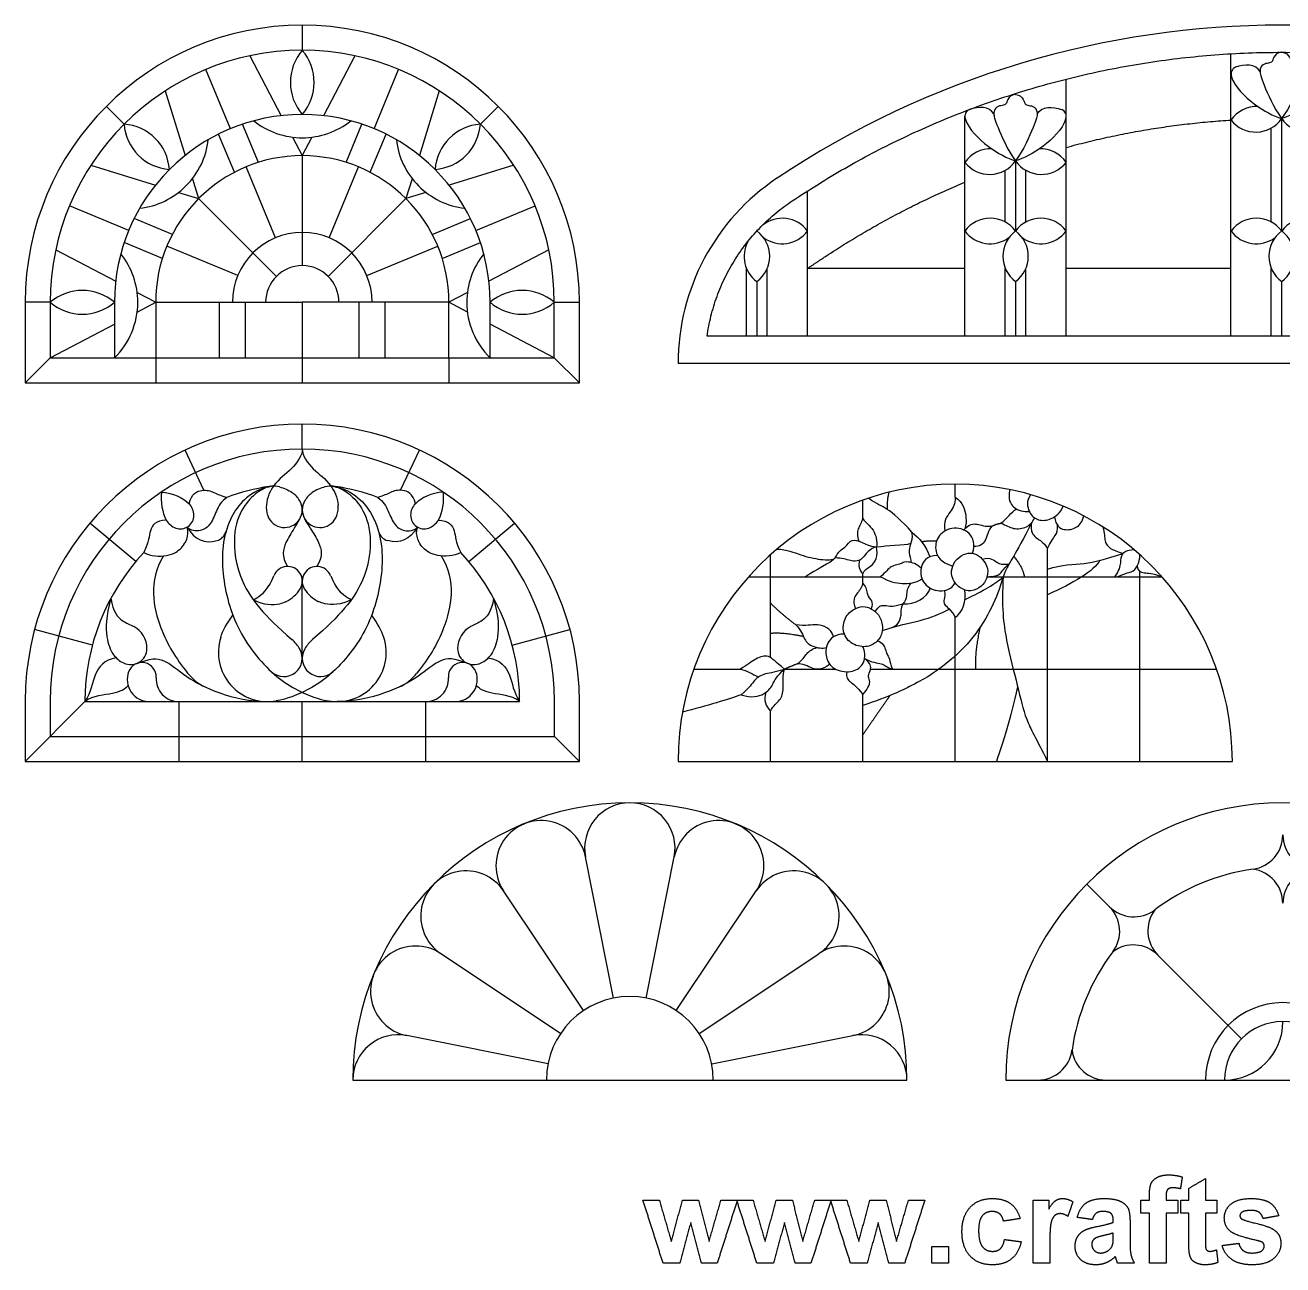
# Model space of a CAD drawing. Header units: millimetres. Extents: x -147 to 141, y -138 to 147.
# Drawn here: x -147.2 to -3.1, y -135.5 to 6.5 of the extents above; entities that cross this region are included whole.
import ezdxf

# ---------------------------------------------------------------- set-up
doc = ezdxf.new("R2010")
doc.units = ezdxf.units.MM
doc.header["$MEASUREMENT"] = 0
doc.layers.add('Layer 03', color=5, linetype='Continuous')

msp = doc.modelspace()

# ---------------------------------------------------------------- linework, layer by layer
at = {"layer": 'Layer 03'}
for p, q in [((-123.66, -5.33), (-126.47, 1.46)), ((-107.19, -5.33), (-104.38, 1.46)), ((-120.45, -9.18), (-122.26, -4.81)), ((-110.4, -9.18), (-108.58, -4.81)), ((-123.2, -10.32), (-125.01, -5.95)), ((-107.65, -10.32), (-105.83, -5.95)), ((-118.49, -17.82), (-121.85, -9.69)), ((-112.36, -17.82), (-109, -9.69)), ((-33.7, -9), (-33.7, -17.04)), ((-135.3, -16.98), (-142.1, -14.16)), ((-95.55, -16.98), (-88.75, -14.16)), ((-130.31, -17.43), (-134.69, -15.62)), ((-100.54, -17.43), (-96.16, -15.62)), ((-131.45, -20.18), (-135.82, -18.37)), ((-99.4, -20.18), (-95.02, -18.37)), ((-122.82, -22.15), (-130.94, -18.78)), ((-108.03, -22.15), (-99.91, -18.78)), ((-39.51, -21.33), (-57.53, -21.33)), ((-9.02, -21.33), (-27.89, -21.33)), ((-144.29, -25.21), (-144.29, -31.57)), ((-136.94, -25.21), (-136.94, -31.57)), ((-132.22, -25.21), (-132.22, -31.57)), ((-124.91, -31.57), (-124.91, -25.21)), ((-121.94, -31.57), (-121.94, -25.21)), ((-108.91, -31.57), (-108.91, -25.21)), ((-105.93, -31.57), (-105.93, -25.21)), ((-98.63, -31.57), (-98.63, -25.21)), ((-93.91, -31.57), (-93.91, -25.21)), ((-86.55, -31.57), (-86.55, -25.21)), ((62.62, -29.1), (-69.04, -29.1)), ((-144.29, -31.57), (-86.55, -31.57)), ((-86.54, -74.94), (-86.54, -70.91))]:
    msp.add_line(p, q, dxfattribs=at)
for points in [[(-115.42, 6.54), (-115.42, 3.66)], [(-121.45, 3.02), (-117.84, -3.83)], [(-109.4, 3.02), (-113.01, -3.83)], [(-9.02, -29.1), (-9.02, 3.26)], [(-27.89, -29.1), (-27.89, 0.37)], [(-131.13, -0.98), (-128.83, -8.38)], [(-99.72, -0.98), (-102.01, -8.38)], [(-135.84, -4.8), (-137.87, -2.76)], [(-95.01, -4.8), (-92.97, -2.76)], [(-39.51, -29.1), (-39.51, -3.9)], [(-4.4, -16.01), (-4.4, -5.24)], [(-116.54, -6.3), (-115.42, -8.41)], [(-114.31, -6.3), (-115.42, -8.41)], [(-115.42, -8.41), (-115.42, -21.01)], [(-139.65, -9.51), (-132.25, -11.8)], [(-91.2, -9.51), (-98.6, -11.8)], [(-128.01, -11.05), (-127.3, -13.33)], [(-102.84, -11.05), (-103.55, -13.33)], [(-34.89, -16.01), (-34.89, -10.09)], [(-32.51, -16.01), (-32.51, -10.09)], [(-129.59, -12.62), (-127.3, -13.33)], [(-101.26, -12.62), (-103.55, -13.33)], [(-57.53, -29.1), (-57.53, -12.43)], [(-127.3, -13.33), (-118.39, -22.24)], [(-103.55, -13.33), (-112.46, -22.24)], [(-143.66, -19.18), (-136.8, -22.79)], [(-87.19, -19.18), (-94.04, -22.79)], [(-64.53, -29.1), (-64.53, -21.33)], [(-62.15, -29.1), (-62.15, -21.33)], [(-34.89, -29.1), (-34.89, -21.33)], [(-32.51, -29.1), (-32.51, -21.33)], [(-4.4, -29.1), (-4.4, -21.33)], [(-134.34, -24.09), (-132.22, -25.21)], [(-96.51, -24.09), (-98.63, -25.21)], [(-147.17, -25.21), (-147.17, -34.45)], [(-144.29, -25.21), (-147.17, -25.21)], [(-134.34, -26.33), (-132.22, -25.21)], [(-132.22, -25.21), (-115.42, -25.21)], [(-98.63, -25.21), (-115.42, -25.21)], [(-115.42, -25.21), (-115.42, -34.45)], [(-96.51, -26.33), (-98.63, -25.21)], [(-86.55, -25.21), (-83.67, -25.21)], [(-83.67, -34.45), (-83.67, -25.21)], [(-144.29, -31.57), (-136.94, -27.7)], [(-86.55, -31.57), (-93.91, -27.7)], [(-144.29, -31.57), (-147.17, -34.45)], [(-132.22, -31.57), (-132.22, -34.45)], [(-98.63, -31.57), (-98.63, -34.45)], [(-86.55, -31.57), (-83.67, -34.45)], [(65.95, -32.21), (-72.36, -32.21)], [(-147.17, -34.45), (-83.67, -34.45)], [(-115.42, -42.03), (-115.42, -39.16)], [(-126.7, -46.73), (-128.84, -42.14)], [(-104.15, -46.73), (-102.01, -42.14)], [(-40.61, -47.54), (-40.61, -46.05)], [(-51.2, -49.99), (-51.2, -47.87)], [(-134.5, -54.91), (-139.75, -50.51)], [(-96.35, -54.91), (-91.1, -50.51)], [(-61.78, -65.91), (-61.78, -54.14)], [(-30.03, -77.8), (-30.03, -53.41)], [(-19.45, -77.8), (-19.45, -56.05)], [(-115.42, -65.98), (-115.42, -57.16)], [(-64.28, -56.64), (-49.16, -56.64)], [(-51.2, -57.44), (-51.2, -56.32)], [(-36.96, -56.64), (-16.95, -56.64)], [(-40.61, -77.8), (-40.61, -61.3)], [(-139.47, -64.47), (-146.09, -62.7)], [(-91.37, -64.47), (-84.76, -62.7)], [(-70.55, -67.22), (-65.22, -67.22)], [(-60.16, -67.22), (-54.35, -67.22)], [(-50.3, -67.22), (-10.68, -67.22)], [(-51.2, -77.8), (-51.2, -70.12)], [(-147.17, -70.91), (-147.17, -77.8)], [(-140.32, -70.95), (-147.17, -77.8)], [(-144.31, -70.91), (-144.31, -74.94), (-86.54, -74.94)], [(-140.32, -70.91), (-140.32, -70.95), (-90.53, -70.95), (-90.53, -70.91)], [(-129.56, -70.95), (-129.56, -77.8)], [(-115.42, -77.8), (-115.42, -70.95)], [(-101.29, -70.95), (-101.29, -77.8)], [(-83.67, -77.8), (-83.67, -70.91)], [(-61.78, -77.8), (-61.78, -72.03)], [(-86.54, -74.94), (-83.67, -77.8)], [(-147.17, -77.8), (-83.67, -77.8)], [(-72.36, -77.8), (-8.86, -77.8)], [(-79.75, -104.93), (-82.97, -88.75)], [(-76.02, -104.93), (-72.8, -88.75)], [(-22.93, -94.45), (-25.53, -91.85)], [(-83.2, -106.35), (-92.36, -92.64)], [(-72.57, -106.35), (-63.41, -92.64)], [(-85.83, -108.99), (-99.55, -99.83)], [(-69.94, -108.99), (-56.22, -99.83)], [(-7.8, -109.57), (-17.39, -99.99)], [(-87.26, -112.44), (-103.44, -109.22)], [(-68.51, -112.44), (-52.33, -109.22)], [(-109.64, -114.3), (-46.14, -114.3)], [(-34.82, -114.3), (28.68, -114.3)], [(-34.82, -114.3), (-27.47, -114.3)]]:
    msp.add_lwpolyline(points, dxfattribs=at)
for centre, radius, start, end in [((-115.42, -25.21), 31.75, 0, 180), ((-3.21, -97.52), 104.06, 56.2451, 123.7549), ((-115.42, -25.21), 28.87, 360, 180), ((-111.18, -0.02), 5.61, 139.0969, 220.9031), ((-119.67, -0.02), 5.61, 319.0969, 40.9031), ((-8.18, 0.95), 0.834, 111.441, 197.8832), ((-6.05, -6.39), 3.61, 87.9284, 145.3068), ((-115.42, -25.21), 21.52, 360, 180), ((-38.67, -3.9), 0.834, 111.441, 197.8832), ((-28.72, -3.9), 0.834, 342.1169, 68.5591), ((-6.18, -2.1), 3.61, 218.2598, 325.3068), ((-0.24, -2.1), 3.61, 214.6933, 321.7403), ((-136.24, -10.4), 5.61, 4.0969, 85.9031), ((-130.24, -4.39), 5.61, 184.0969, 265.9031), ((-115.42, 2.54), 8.9, 231.4134, 270), ((-115.42, 2.54), 8.9, 270, 308.5866), ((-100.61, -4.39), 5.61, 274.0969, 355.9031), ((-94.61, -10.4), 5.61, 94.0969, 175.9031), ((-135.04, -5.59), 8.9, 315, 353.5866), ((-95.8, -5.59), 8.9, 186.4134, 225), ((-115.42, -25.21), 16.8, 360, 180), ((-36.54, -11.24), 3.61, 87.9284, 145.3068), ((-30.86, -11.24), 3.61, 34.6933, 92.0717), ((-36.67, -6.95), 3.61, 218.2598, 325.3068), ((-30.73, -6.95), 3.61, 214.6933, 321.7403), ((-46.86, -32.21), 25.51, 123.755, 180), ((-135.04, -5.59), 8.9, 276.4134, 315), ((-95.8, -5.59), 8.9, 225, 263.5866), ((-60.43, -19.19), 3.61, 36.4765, 128.8554), ((-36.6, -19.19), 3.61, 36.4765, 143.5235), ((-30.8, -19.19), 3.61, 36.4765, 143.5235), ((-6.11, -19.19), 3.61, 36.4765, 143.5235), ((-0.3, -19.19), 3.61, 36.4765, 143.5235), ((-115.42, -25.21), 8, 90, 180), ((-115.42, -25.21), 8, 360, 90), ((-65.48, -19.94), 3.61, 306.4765, 53.5236), ((-60.43, -14.89), 3.61, 233.5235, 323.5235), ((-36.6, -14.89), 3.61, 216.4766, 306.4765), ((-31.55, -19.94), 3.61, 126.4765, 233.5236), ((-35.85, -19.94), 3.61, 306.4765, 53.5236), ((-30.8, -14.89), 3.61, 233.5235, 323.5235), ((-6.11, -14.89), 3.61, 216.4766, 306.4765), ((-1.06, -19.94), 3.61, 126.4765, 233.5236), ((-5.35, -19.94), 3.61, 306.4765, 53.5236), ((-61.19, -19.94), 3.61, 152.4075, 233.5236), ((-143.17, -25.21), 8.9, 0, 38.5866), ((-87.68, -25.21), 8.9, 141.4134, 180), ((-115.42, -25.21), 4.2, 90, 180), ((-115.42, -25.21), 4.2, 360, 90), ((-140.62, -29.45), 5.61, 49.0969, 130.9031), ((-90.23, -29.45), 5.61, 49.0969, 130.9031), ((-140.62, -20.97), 5.61, 229.0969, 310.9031), ((-143.17, -25.21), 8.9, 314.41, 0), ((-87.68, -25.21), 8.9, 180, 225.59), ((-90.23, -20.97), 5.61, 229.0969, 310.9031), ((-115.42, -70.91), 31.75, 0, 180), ((-115.42, -70.91), 28.89, 0, 180), ((-40.61, -77.8), 31.75, 0, 180), ((-115.42, -70.91), 24.9, 98.7185, 110.3538), ((-118.75, -49.36), 3.08, 76.4975, 111.51), ((-118.37, -49.55), 3.11, 31.6204, 54.5275), ((-112.47, -49.55), 3.11, 125.4725, 148.3796), ((-112.09, -49.36), 3.08, 68.49, 103.5025), ((-115.42, -70.91), 24.9, 69.6462, 81.2815), ((-129.71, -49.61), 1.87, 0, 44.8906), ((-116.44, -48.64), 3.11, 175.4726, 198.3796), ((-117.46, -48.98), 2.03, 198.3796, 31.6203), ((-113.39, -48.98), 2.03, 148.3797, 341.6204), ((-114.41, -48.64), 3.11, 341.6204, 4.5274), ((-101.14, -49.61), 1.87, 135.1094, 180), ((-129.22, -49.14), 2.05, 209.7342, 250.3303), ((-129.39, -49.61), 1.55, 250.3294, 0), ((-91.47, -65.36), 28.68, 147.7828, 150.1601), ((-139.38, -65.36), 28.68, 29.8399, 32.2172), ((-101.46, -49.61), 1.55, 179.9999, 289.6706), ((-101.63, -49.14), 2.05, 289.6697, 330.2658), ((-125.63, -51.06), 1.52, 286.9213, 344.2008), ((-105.22, -51.06), 1.52, 195.7992, 253.0787), ((-115.42, -70.91), 24.9, 136.8001, 180), ((-115.42, -70.91), 24.9, 0, 43.1999), ((-117.11, -57.16), 1.69, 329.1749, 158.2003), ((-113.74, -57.16), 1.69, 21.7997, 210.8251), ((-125.46, -53.82), 7.31, 328.5243, 338.2003), ((-105.38, -53.82), 7.31, 201.7997, 211.4757), ((-118.9, -56.09), 3.77, 295.0867, 329.1749), ((-111.95, -56.09), 3.77, 210.8251, 244.9133), ((-48.32, -61.08), 1.46, 286.4845, 358.1694), ((-136.06, -64.86), 2.84, 0, 61.7172), ((-94.78, -64.86), 2.84, 118.2828, 180), ((-119.4, -65.32), 5.63, 162.3679, 280.1505), ((-119.39, -67.08), 4.27, 30.6672, 49.4023), ((-111.46, -67.08), 4.27, 130.5977, 149.3328), ((-111.44, -65.32), 5.63, 259.8495, 17.6321), ((-134.46, -63.64), 3.23, 216.9825, 243.3322), ((-135.08, -64.86), 1.86, 243.3322, 0), ((-117.53, -65.98), 2.1, 227.6379, 30.6672), ((-113.32, -65.98), 2.1, 149.3328, 312.362), ((-95.77, -64.86), 1.86, 180, 296.6678), ((-96.38, -63.64), 3.23, 296.6678, 323.0175), ((-132.94, -68.41), 2.54, 159.7334, 270), ((-133.79, -68.1), 1.63, 356.7638, 159.7334), ((-124.18, -64.23), 5.58, 218.2767, 244.7858), ((-106.67, -64.23), 5.58, 295.2142, 321.7233), ((-97.06, -68.1), 1.63, 20.2666, 183.2362), ((-97.91, -68.41), 2.54, 270, 20.2666), ((-56.35, -65.39), 1.82, 250.522, 299.6915), ((-129.56, -68.34), 2.61, 176.7638, 270), ((-101.29, -68.34), 2.61, 270, 3.2362), ((-77.89, -114.3), 31.75, 90, 180), ((-77.89, -87.73), 5.18, 90, 191.25), ((-77.89, -114.3), 31.75, 0, 90), ((-77.89, -87.73), 5.18, 348.75, 90), ((-3.07, -114.3), 31.75, 0, 180), ((-88.05, -89.76), 5.18, 11.25, 213.75), ((-67.72, -89.76), 5.18, 326.25, 168.75), ((-7.03, -86.23), 3.95, 278.0153, 360), ((0.88, -86.23), 3.95, 180, 261.9847), ((-96.67, -95.52), 5.18, 33.75, 236.25), ((-59.1, -95.52), 5.18, 303.75, 146.25), ((-3.07, -114.3), 24.4, 98.0153, 126.9847), ((-7.03, -94.06), 3.95, 0, 81.9847), ((0.88, -94.06), 3.95, 98.0153, 180), ((-25.72, -97.25), 3.95, 323.0153, 45), ((-20.13, -91.66), 3.95, 225, 306.9847), ((-14.59, -97.19), 3.95, 143.0153, 225), ((-102.43, -104.13), 5.18, 56.25, 258.75), ((-53.34, -104.13), 5.18, 281.25, 123.75), ((-20.19, -102.78), 3.95, 45, 126.9847), ((-3.07, -114.3), 24.4, 143.0153, 171.9847), ((-77.89, -114.3), 9.56, 90, 180), ((-77.89, -114.3), 9.56, 360, 90), ((-3.07, -114.3), 8.86, 0, 180), ((-9.76, -107.62), 6.69, 270, 0), ((-3.07, -114.3), 6.69, 360, 180), ((-104.45, -114.3), 5.18, 78.75, 180), ((-51.32, -114.3), 5.18, 0, 101.25), ((-31.15, -110.35), 3.95, 270, 351.9847), ((-23.32, -110.35), 3.95, 188.0153, 270)]:
    msp.add_arc(centre, radius, start, end, dxfattribs=at)
for points, weights in [([(-59.3, -13.59), (-3.21, 23.9), (52.89, -13.59)], [1, 0.831421871671, 1]), ([(-27.89, -7.46), (-18.59, -4.93), (-9.02, -4.33)], [0.98359527506, 0.986569134129, 1]), ([(-69.04, -29.1), (-67.65, -19.16), (-59.3, -13.59)], [0.970667696519, 0.899102412624, 1])]:
    msp.add_rational_spline(points, weights, degree=2, dxfattribs=at)
for points, degree in [([(-3.21, 3.43), (-3.72, 3.43), (-4.21, 2.81), (-4.24, 2.31), (-4.69, 2.16), (-5.38, 2.13), (-5.82, 1.34), (-5.49, 0.26), (-4.15, -2.9), (-3.21, -4.15)], 3), ([(-3.21, 3.43), (-2.7, 3.43), (-2.21, 2.81), (-2.17, 2.31), (-1.72, 2.16), (-1.04, 2.13), (-0.6, 1.34), (-0.93, 0.26), (-2.27, -2.9), (-3.21, -4.15)], 3), ([(-5.69, 1.23), (-6.17, 2.08), (-7.48, 2.12), (-8.49, 1.73)], 3), ([(-33.7, -1.42), (-34.21, -1.42), (-34.7, -2.04), (-34.73, -2.54), (-35.18, -2.69), (-35.87, -2.72), (-36.31, -3.51), (-35.98, -4.59), (-34.64, -7.75), (-33.7, -9)], 3), ([(-33.7, -1.42), (-33.19, -1.42), (-32.7, -2.04), (-32.66, -2.54), (-32.22, -2.69), (-31.53, -2.72), (-31.09, -3.51), (-31.42, -4.59), (-32.76, -7.75), (-33.7, -9)], 3), ([(-36.18, -3.62), (-36.67, -2.77), (-37.97, -2.73), (-38.98, -3.12)], 3), ([(-31.22, -3.62), (-30.73, -2.77), (-29.43, -2.73), (-28.42, -3.12)], 3), ([(-3.21, -4.15), (-3.21, -10.6), (-3.21, -17.04)], 2), ([(-63.34, -22.85), (-63.34, -25.97), (-63.34, -29.1)], 2), ([(-33.7, -22.85), (-33.7, -25.97), (-33.7, -29.1)], 2), ([(-3.21, -22.85), (-3.21, -25.97), (-3.21, -29.1)], 2), ([(-131.56, -46.95), (-131.65, -48.07), (-131.49, -49.31), (-131, -50.16)], 3), ([(-131.56, -46.95), (-130.26, -47.05), (-129.1, -47.57), (-128.38, -48.29)], 3), ([(-128.38, -48.29), (-128.12, -47.12), (-126.79, -46.54), (-125.53, -46.96), (-124.72, -47.39), (-124.08, -47.57)], 3), ([(-118.03, -46.36), (-117.53, -46.48), (-117.02, -46.69), (-116.57, -47.01)], 3), ([(-112.82, -46.36), (-113.32, -46.48), (-113.83, -46.69), (-114.28, -47.01)], 3), ([(-102.46, -48.29), (-102.73, -47.12), (-104.06, -46.54), (-105.32, -46.96), (-106.13, -47.39), (-106.76, -47.57)], 3), ([(-99.29, -46.95), (-100.59, -47.05), (-101.74, -47.57), (-102.46, -48.29)], 3), ([(-99.29, -46.95), (-99.2, -48.07), (-99.36, -49.31), (-99.84, -50.16)], 3), ([(-48.36, -48.95), (-48.42, -47.83), (-48.18, -46.97)], 2), ([(-40.61, -47.54), (-40.61, -48.35), (-41.05, -49.12), (-42.05, -50.31), (-41.79, -51.41)], 3), ([(-40.61, -47.54), (-39.71, -48.15), (-39.27, -49.79), (-39.37, -50.98), (-39.61, -51.29)], 3), ([(-34.36, -46.67), (-34.58, -47.75), (-34.1, -48.85), (-32.75, -49.26), (-32.13, -49.16)], 3), ([(-31.97, -47.25), (-32.5, -47.97), (-32.23, -49.37), (-31.15, -50.29), (-29.62, -50.16), (-28.58, -49.37), (-28.24, -48.56)], 3), ([(-124.08, -47.57), (-124.72, -48.02), (-125.3, -49.1), (-125.94, -50.85), (-127.27, -51.57), (-128.37, -51.27), (-128.63, -50.97)], 3), ([(-106.76, -47.57), (-106.13, -48.02), (-105.55, -49.1), (-104.9, -50.85), (-103.57, -51.57), (-102.48, -51.27), (-102.21, -50.97)], 3), ([(-45.57, -51.55), (-46.81, -50.16), (-48.62, -48.57), (-49.54, -48.42), (-50.54, -47.64)], 3), ([(-35.37, -50.52), (-34.67, -49.98), (-34.2, -49.22), (-33.59, -48.88)], 3), ([(-131, -50.16), (-132.22, -50.21), (-133.07, -51.36), (-132.95, -52.61), (-133.57, -53.87)], 3), ([(-99.84, -50.16), (-98.63, -50.21), (-97.78, -51.36), (-97.9, -52.61), (-97.27, -53.87)], 3), ([(-51.2, -49.99), (-51.36, -50.49), (-51.83, -51.12), (-51.88, -51.98), (-51.67, -52.56)], 3), ([(-51.2, -49.99), (-50.88, -50.48), (-49.86, -51.1), (-49.51, -52.61), (-49.64, -53.23)], 3), ([(-35.37, -50.52), (-34.81, -50.73), (-34, -51.28), (-32.32, -51.05), (-31.75, -50.39), (-31.52, -49.91)], 3), ([(-29.24, -49.78), (-29.09, -50.84), (-28.12, -51.42), (-26.67, -51.12), (-26.02, -50.35), (-25.88, -49.68)], 3), ([(-133.57, -53.87), (-132.79, -54.34), (-130.7, -54.37), (-129.13, -53.42), (-128.43, -51.97), (-128.54, -51.17), (-128.63, -50.97)], 3), ([(-128.63, -50.97), (-127.74, -52.39), (-126.61, -52.95), (-125.19, -52.51)], 3), ([(-102.21, -50.97), (-103.11, -52.39), (-104.24, -52.95), (-105.66, -52.51)], 3), ([(-97.27, -53.87), (-98.06, -54.34), (-100.14, -54.37), (-101.72, -53.42), (-102.42, -51.97), (-102.31, -51.17), (-102.21, -50.97)], 3), ([(-31.86, -50.46), (-33.82, -54.35), (-34.92, -55.6), (-35.55, -58.36), (-37.28, -61.97), (-39.79, -65.19), (-43.57, -68.1), (-45.17, -68.87), (-48.11, -70.39), (-51.2, -71.4)], 3), ([(-45.65, -55.02), (-45.64, -54.63), (-45.97, -53.9), (-45.72, -52.87), (-45.45, -52.21), (-45.57, -51.55)], 3), ([(-45.57, -51.55), (-44.74, -52.14), (-43.91, -53.15), (-43.54, -54.36)], 3), ([(-38.64, -53.96), (-38.29, -52.97), (-38.75, -51.39), (-41.1, -50.81), (-42.78, -52.04), (-42.99, -53.69), (-42.37, -54.94), (-40.89, -55.44)], 3), ([(-39.61, -51.29), (-38.98, -50.57), (-38.17, -50.52), (-37.12, -50.92), (-36.43, -50.85)], 3), ([(-36.43, -50.85), (-36.87, -51.35), (-37.05, -52.69), (-37.78, -53.19), (-38.48, -53.2)], 3), ([(-36.43, -50.85), (-35.87, -50.59), (-35.37, -50.52)], 2), ([(-31.86, -50.46), (-32, -51.28), (-31.69, -51.83), (-31.34, -52.23), (-30.54, -52.63), (-30.03, -53.41)], 3), ([(-30.03, -53.41), (-29.76, -52.77), (-29.04, -51.81), (-28.83, -51.33), (-28.9, -50.75)], 3), ([(-23.7, -50.93), (-23.5, -51.69), (-23.55, -52.64), (-22.93, -53.48), (-22.01, -53.75), (-21.37, -53.98)], 3), ([(-54.37, -54.5), (-54.01, -53.73), (-53.18, -53.35), (-52.49, -52.22), (-51.38, -52.66), (-50.48, -53.13), (-49.64, -53.23)], 3), ([(-49.64, -53.23), (-50.37, -53.42), (-50.94, -54.19), (-51.59, -54.89), (-52.49, -54.89), (-53.64, -54.48), (-54.37, -54.5)], 3), ([(-51.2, -56.32), (-51.03, -55.83), (-50.23, -55.5), (-49.56, -54.66), (-49.54, -53.66), (-49.64, -53.23)], 3), ([(-49.64, -53.23), (-48.4, -53.04), (-46.53, -53.07), (-45.67, -52.82)], 3), ([(-44.45, -52.63), (-43.66, -52.48), (-42.75, -52.54)], 2), ([(-61.02, -53.48), (-59.91, -53.5), (-58.3, -54.23), (-55.99, -54.74), (-54.63, -54.74), (-54.37, -54.5)], 3), ([(-54.37, -54.5), (-54.8, -55.07), (-56.66, -55.85), (-57.76, -56.64)], 3), ([(-51.57, -54.74), (-51.78, -55.36), (-51.61, -55.9), (-51.2, -56.32)], 3), ([(-42.64, -54.21), (-43.9, -54.19), (-44.83, -55.67), (-44.33, -57.59), (-42.46, -58.55), (-40.99, -58.04), (-40.61, -57.35)], 3), ([(-37.51, -54.63), (-37.78, -54.33), (-38.4, -53.92), (-39.36, -53.9), (-40.5, -54.55), (-41.08, -55.71), (-41.03, -56.83), (-40.17, -57.99), (-38.78, -58.44), (-37.54, -57.74), (-36.96, -56.92), (-36.78, -55.71), (-37.24, -54.92), (-37.51, -54.63)], 3), ([(-37.51, -54.63), (-36.55, -54.35), (-35.84, -55.16), (-35.13, -55.25), (-34.44, -55.2)], 3), ([(-33.91, -54.29), (-32.89, -55.54), (-32.69, -56.64)], 2), ([(-30.03, -55.77), (-28.37, -55.22), (-25.77, -55.32), (-23.48, -54.63), (-21.37, -53.98)], 3), ([(-20.12, -53.55), (-20.97, -53.63), (-21.63, -54.05), (-21.65, -54.93), (-21.83, -55.96), (-22.35, -56.64)], 3), ([(-22.35, -56.64), (-21.77, -56.64), (-21.21, -56.21), (-20.12, -56.09), (-19.66, -55.27), (-19.45, -54.6), (-19.45, -54.14)], 3), ([(-44.53, -55.67), (-45, -55.18), (-46.18, -54.83), (-46.76, -55.11), (-47.03, -55.25), (-47.91, -55.33), (-48.6, -56.13), (-49.16, -56.64)], 3), ([(-36.96, -56.64), (-36.18, -56.64), (-35.37, -56.46), (-34.98, -55.55), (-34.44, -55.2)], 3), ([(-24.03, -54.76), (-24.69, -55.98), (-27.12, -57.4), (-30.03, -58.72)], 3), ([(-19.75, -55.39), (-19.77, -55.99), (-18.97, -56.3), (-18.07, -56.21), (-16.95, -56.64)], 3), ([(-121.03, -59.3), (-120.52, -59.05), (-119.81, -58.59), (-119.23, -57.63)], 3), ([(-109.81, -59.3), (-110.33, -59.05), (-111.03, -58.59), (-111.62, -57.63)], 3), ([(-51.2, -57.44), (-51.37, -57.99), (-51.89, -58.55), (-52.42, -59.35), (-52.03, -60.29)], 3), ([(-51.2, -57.44), (-50.74, -57.86), (-50.81, -58.81), (-50.11, -59.35), (-50.08, -59.94), (-50.25, -60.31)], 3), ([(-49.16, -56.64), (-48.21, -57.19), (-46.71, -57.57), (-45.11, -57.36), (-44.42, -56.89)], 3), ([(-45.7, -57.38), (-46.16, -57.96), (-46.16, -58.86), (-46.34, -59.45), (-46.61, -59.76)], 3), ([(-39.49, -59.27), (-37.37, -58.22), (-35.95, -57.46), (-35.11, -56.64)], 3), ([(-35.11, -56.64), (-35.33, -60.04), (-34.84, -64.03), (-33.39, -69.35), (-32.6, -73.09), (-31.37, -75.11), (-30.03, -77.8)], 3), ([(-46.61, -59.76), (-45.19, -59.82), (-43.8, -59.06), (-43.47, -57.95)], 3), ([(-41.86, -58.22), (-41.75, -58.63), (-41.94, -59.31), (-41.94, -59.77), (-41.35, -60.29), (-40.83, -60.84), (-40.61, -61.3)], 3), ([(-40.61, -61.3), (-39.71, -60.72), (-39.3, -59.42), (-39.52, -58.16)], 3), ([(-58.88, -62.16), (-60.91, -60.6), (-61.78, -59.65)], 2), ([(-49.95, -60.5), (-50.27, -60.27), (-50.95, -59.98), (-51.95, -60.15), (-53.24, -61.05), (-53.63, -62.88), (-52.7, -64.39), (-50.78, -64.85), (-49.49, -64.12), (-48.83, -62.97), (-49.07, -61.34), (-49.64, -60.73), (-49.95, -60.5)], 3), ([(-49.77, -60.64), (-49.38, -59.99), (-48.78, -59.85), (-47.83, -60.13), (-47.05, -59.86), (-46.61, -59.76)], 3), ([(-48.97, -62.82), (-47.25, -62.21), (-44.44, -61.74), (-42.31, -60.89), (-41.3, -60.35)], 3), ([(-46.61, -59.76), (-46.9, -60.28), (-46.84, -60.74), (-46.86, -61.12)], 3), ([(-124.77, -63.62), (-124.52, -62.83), (-124.08, -61.98), (-123.36, -61.06)], 3), ([(-106.08, -63.62), (-106.33, -62.83), (-106.77, -61.98), (-107.48, -61.06)], 3), ([(-61.78, -63.12), (-60.51, -62.96), (-58.02, -63.47)], 2), ([(-54.54, -63.52), (-54.89, -62.53), (-56.43, -61.92), (-57.75, -62.31), (-58.88, -62.16)], 3), ([(-58.88, -62.16), (-58.22, -62.78), (-57.96, -63.93), (-57.03, -64.7), (-55.84, -64.89), (-55.38, -64.76)], 3), ([(-53.31, -63.21), (-54.43, -63.2), (-55.42, -64.27), (-55.55, -65.85), (-54.64, -67.37), (-52.51, -67.69), (-51.04, -66.87), (-50.84, -65.44), (-51.2, -64.66)], 3), ([(-37.78, -62.49), (-38.38, -65.11), (-38.28, -67.22)], 2), ([(-58.72, -66.61), (-58.09, -66.22), (-57.71, -65.36), (-56.96, -64.91), (-56.43, -64.76)], 3), ([(-49.5, -63.96), (-48.9, -64.22), (-48.58, -65.06), (-48.46, -65.5), (-48.1, -65.97), (-48.06, -66.73), (-47.79, -67.22)], 3), ([(-136.72, -65.95), (-138.13, -66.1), (-139.45, -67.89), (-139.59, -69.81), (-140.32, -70.95)], 3), ([(-134.39, -66.59), (-132.81, -65.96), (-131.33, -65.88), (-128.84, -68.12), (-125.23, -70.07), (-121.31, -70.95), (-119.4, -70.95)], 3), ([(-96.46, -66.59), (-98.04, -65.96), (-99.52, -65.88), (-102.01, -68.12), (-105.62, -70.07), (-109.54, -70.95), (-111.44, -70.95)], 3), ([(-94.13, -65.95), (-92.71, -66.1), (-91.39, -67.89), (-91.26, -69.81), (-90.53, -70.95)], 3), ([(-60.16, -67.22), (-61.17, -66.43), (-61.96, -65.49), (-63.45, -65.95), (-64.43, -66.76), (-65.22, -67.22)], 3), ([(-51.2, -70.12), (-50.44, -69.27), (-50.33, -68.47), (-50.69, -67.97), (-50.23, -67.45), (-50.28, -66.53), (-51, -66.02)], 3), ([(-51, -66.02), (-50.21, -66.49), (-48.8, -66.48), (-48.51, -67.03), (-47.79, -67.22)], 3), ([(-65.22, -67.22), (-64.47, -67.44), (-63.87, -67.78), (-63.17, -68.14)], 3), ([(-60.16, -67.22), (-61.05, -67.58), (-62.54, -67.7), (-63.67, -68.41), (-64.17, -69.36), (-65.12, -70.16)], 3), ([(-65.12, -70.16), (-63.93, -70.59), (-62.28, -70.12), (-61.55, -69.13), (-61.05, -67.97), (-60.16, -67.22)], 3), ([(-61.78, -72.03), (-61.43, -71.38), (-60.59, -70.84), (-60.22, -69.55), (-60.4, -68), (-60.16, -67.22)], 3), ([(-60.16, -67.22), (-59.52, -66.92), (-58.72, -66.61)], 2), ([(-56.96, -67.12), (-57.47, -66.93), (-58.12, -66.6), (-58.72, -66.61)], 3), ([(-55, -66.66), (-55.21, -66.85), (-55.45, -66.98)], 2), ([(-53.03, -67.53), (-53.16, -68.18), (-52.68, -68.72), (-51.93, -69.18), (-51.2, -70.12)], 3), ([(-140.32, -70.91), (-139.34, -70.22), (-136.84, -70.11), (-135.71, -69.51), (-135.38, -69.1)], 3), ([(-90.53, -70.91), (-91.5, -70.22), (-94.01, -70.11), (-95.13, -69.51), (-95.47, -69.1)], 3), ([(-65.12, -70.16), (-66.52, -70.68), (-69.07, -71.43), (-71.86, -72.16)], 3), ([(-62.31, -69.92), (-62.64, -70.76), (-62.28, -71.49), (-61.78, -72.03)], 3), ([(-48.08, -70.26), (-49.6, -72.4), (-51.2, -74.76)], 2), ([(-33.46, -69.26), (-34.33, -72.89), (-35.12, -75.65), (-35.9, -77.8)], 3), ([(-17.47, -125.45), (-16.95, -125.17), (-16.17, -125.17)], 2), ([(-16.17, -125.17), (-15.37, -125.17), (-14.6, -125.41)], 2), ([(-18.36, -127.53), (-18.36, -126.62), (-18.17, -126.17)], 2), ([(-18.17, -126.17), (-17.98, -125.73), (-17.47, -125.45)], 2), ([(-15.68, -126.65), (-16.09, -126.65), (-16.27, -126.84)], 2), ([(-14.81, -126.76), (-15.26, -126.65), (-15.68, -126.65)], 2), ([(-14.6, -125.41), (-14.7, -126.08), (-14.81, -126.76)], 2), ([(-13.85, -126.71), (-12.9, -126.15), (-11.94, -125.6)], 2), ([(-13.85, -128.07), (-13.85, -127.39), (-13.85, -126.71)], 2), ([(-11.94, -125.6), (-11.94, -126.83), (-11.94, -128.07)], 2), ([(-74.08, -135.29), (-75.23, -131.68), (-76.39, -128.07)], 2), ([(-76.39, -128.07), (-75.45, -128.07), (-74.51, -128.07)], 2), ([(-74.51, -128.07), (-73.83, -130.43), (-73.14, -132.8)], 2), ([(-73.14, -132.8), (-72.5, -130.43), (-71.86, -128.07)], 2), ([(-71.86, -128.07), (-70.93, -128.07), (-70.01, -128.07)], 2), ([(-70.01, -128.07), (-69.42, -130.43), (-68.82, -132.8)], 2), ([(-68.82, -132.8), (-68.14, -130.43), (-67.45, -128.07)], 2), ([(-65.58, -128.07), (-66.73, -131.68), (-67.89, -135.29)], 2), ([(-67.45, -128.07), (-66.52, -128.07), (-65.58, -128.07)], 2), ([(-63.34, -135.29), (-64.49, -131.68), (-65.64, -128.07)], 2), ([(-65.64, -128.07), (-64.71, -128.07), (-63.77, -128.07)], 2), ([(-63.77, -128.07), (-63.09, -130.43), (-62.4, -132.8)], 2), ([(-62.4, -132.8), (-61.76, -130.43), (-61.12, -128.07)], 2), ([(-61.12, -128.07), (-60.19, -128.07), (-59.27, -128.07)], 2), ([(-59.27, -128.07), (-58.67, -130.43), (-58.08, -132.8)], 2), ([(-58.08, -132.8), (-57.4, -130.43), (-56.71, -128.07)], 2), ([(-54.84, -128.07), (-55.99, -131.68), (-57.14, -135.29)], 2), ([(-56.71, -128.07), (-55.78, -128.07), (-54.84, -128.07)], 2), ([(-52.6, -135.29), (-53.75, -131.68), (-54.9, -128.07)], 2), ([(-54.9, -128.07), (-53.97, -128.07), (-53.03, -128.07)], 2), ([(-53.03, -128.07), (-52.35, -130.43), (-51.66, -132.8)], 2), ([(-51.66, -132.8), (-51.02, -130.43), (-50.38, -128.07)], 2), ([(-50.38, -128.07), (-49.45, -128.07), (-48.53, -128.07)], 2), ([(-48.53, -128.07), (-47.93, -130.43), (-47.34, -132.8)], 2), ([(-47.34, -132.8), (-46.66, -130.43), (-45.97, -128.07)], 2), ([(-44.1, -128.07), (-45.25, -131.68), (-46.4, -135.29)], 2), ([(-45.97, -128.07), (-45.04, -128.07), (-44.1, -128.07)], 2), ([(-38.9, -128.88), (-37.97, -127.88), (-36.37, -127.88)], 2), ([(-36.37, -127.88), (-35.06, -127.88), (-34.29, -128.45)], 2), ([(-31.69, -135.29), (-31.69, -131.68), (-31.69, -128.07)], 2), ([(-31.69, -128.07), (-30.8, -128.07), (-29.9, -128.07)], 2), ([(-29.9, -128.07), (-29.9, -128.58), (-29.9, -129.09)], 2), ([(-29.9, -129.09), (-29.47, -128.36), (-29.12, -128.12)], 2), ([(-29.12, -128.12), (-28.77, -127.88), (-28.33, -127.88)], 2), ([(-28.33, -127.88), (-27.7, -127.88), (-27.13, -128.25)], 2), ([(-27.13, -128.25), (-27.42, -129.08), (-27.71, -129.92)], 2), ([(-25.65, -128.41), (-24.94, -127.88), (-23.56, -127.88)], 2), ([(-23.56, -127.88), (-22.31, -127.88), (-21.7, -128.19)], 2), ([(-21.7, -128.19), (-21.08, -128.49), (-20.83, -128.96)], 2), ([(-19.35, -128.07), (-18.85, -128.07), (-18.36, -128.07)], 2), ([(-19.35, -129.55), (-19.35, -128.81), (-19.35, -128.07)], 2), ([(-18.36, -128.07), (-18.36, -127.8), (-18.36, -127.53)], 2), ([(-16.27, -126.84), (-16.45, -127.03), (-16.45, -127.57)], 2), ([(-16.45, -127.57), (-16.45, -127.82), (-16.45, -128.07)], 2), ([(-16.45, -128.07), (-15.77, -128.07), (-15.09, -128.07)], 2), ([(-15.09, -128.07), (-15.09, -128.81), (-15.09, -129.55)], 2), ([(-14.78, -129.55), (-14.78, -128.81), (-14.78, -128.07)], 2), ([(-14.78, -128.07), (-14.32, -128.07), (-13.85, -128.07)], 2), ([(-11.94, -128.07), (-11.29, -128.07), (-10.64, -128.07)], 2), ([(-10.64, -128.07), (-10.64, -128.81), (-10.64, -129.55)], 2), ([(-9.04, -128.53), (-8.3, -127.88), (-6.74, -127.88)], 2), ([(-6.74, -127.88), (-5.26, -127.88), (-4.54, -128.38)], 2), ([(-39.84, -131.68), (-39.84, -129.89), (-38.9, -128.88)], 2), ([(-36.38, -129.36), (-37.09, -129.36), (-37.51, -129.86)], 2), ([(-35.52, -129.64), (-35.85, -129.36), (-36.38, -129.36)], 2), ([(-35.09, -130.47), (-35.18, -129.92), (-35.52, -129.64)], 2), ([(-34.29, -128.45), (-33.51, -129.01), (-33.18, -130.17)], 2), ([(-28.57, -129.61), (-28.95, -129.61), (-29.21, -129.83)], 2), ([(-27.71, -129.92), (-28.17, -129.61), (-28.57, -129.61)], 2), ([(-26.63, -130.04), (-26.35, -128.94), (-25.65, -128.41)], 2), ([(-24.47, -129.57), (-24.74, -129.77), (-24.9, -130.29)], 2), ([(-23.72, -129.36), (-24.2, -129.36), (-24.47, -129.57)], 2), ([(-22.75, -129.6), (-23.01, -129.36), (-23.72, -129.36)], 2), ([(-22.5, -130.4), (-22.5, -129.84), (-22.75, -129.6)], 2), ([(-20.83, -128.96), (-20.58, -129.42), (-20.58, -130.67)], 2), ([(-18.36, -129.55), (-18.85, -129.55), (-19.35, -129.55)], 2), ([(-18.36, -135.29), (-18.36, -132.42), (-18.36, -129.55)], 2), ([(-15.09, -129.55), (-15.77, -129.55), (-16.45, -129.55)], 2), ([(-16.45, -129.55), (-16.45, -132.42), (-16.45, -135.29)], 2), ([(-13.85, -129.55), (-14.32, -129.55), (-14.78, -129.55)], 2), ([(-13.85, -132.73), (-13.85, -131.14), (-13.85, -129.55)], 2), ([(-10.64, -129.55), (-11.29, -129.55), (-11.94, -129.55)], 2), ([(-11.94, -129.55), (-11.94, -131.04), (-11.94, -132.53)], 2), ([(-9.78, -130.12), (-9.78, -129.17), (-9.04, -128.53)], 2), ([(-7.77, -129.45), (-7.99, -129.61), (-7.99, -129.85)], 2), ([(-6.69, -129.24), (-7.45, -129.24), (-7.77, -129.45)], 2), ([(-5.77, -129.48), (-6.1, -129.24), (-6.69, -129.24)], 2), ([(-5.34, -130.17), (-5.45, -129.72), (-5.77, -129.48)], 2), ([(-4.54, -128.38), (-3.82, -128.88), (-3.55, -129.86)], 2), ([(-70.92, -130.64), (-71.55, -132.97), (-72.18, -135.29)], 2), ([(-69.7, -135.29), (-70.31, -132.97), (-70.92, -130.64)], 2), ([(-60.18, -130.64), (-60.81, -132.97), (-61.44, -135.29)], 2), ([(-58.96, -135.29), (-59.57, -132.97), (-60.18, -130.64)], 2), ([(-49.44, -130.64), (-50.07, -132.97), (-50.7, -135.29)], 2), ([(-48.22, -135.29), (-48.83, -132.97), (-49.44, -130.64)], 2), ([(-37.51, -129.86), (-37.93, -130.37), (-37.93, -131.54)], 2), ([(-33.18, -130.17), (-34.13, -130.32), (-35.09, -130.47)], 2), ([(-29.63, -130.63), (-29.78, -131.21), (-29.78, -133.06)], 2), ([(-29.21, -129.83), (-29.48, -130.05), (-29.63, -130.63)], 2), ([(-24.9, -130.29), (-25.77, -130.17), (-26.63, -130.04)], 2), ([(-25.79, -131.51), (-25.28, -131.26), (-24.31, -131.07)], 2), ([(-24.31, -131.07), (-23, -130.82), (-22.5, -130.6)], 2), ([(-22.5, -130.6), (-22.5, -130.5), (-22.5, -130.4)], 2), ([(-20.58, -130.67), (-20.58, -131.79), (-20.58, -132.91)], 2), ([(-8.92, -131.75), (-9.78, -131.17), (-9.78, -130.12)], 2), ([(-7.99, -129.85), (-7.99, -130.06), (-7.8, -130.2)], 2), ([(-7.8, -130.2), (-7.54, -130.4), (-6.02, -130.75)], 2), ([(-6.02, -130.75), (-4.5, -131.1), (-3.9, -131.61)], 2), ([(-3.55, -129.86), (-4.44, -130.01), (-5.34, -130.17)], 2), ([(-38.9, -134.47), (-39.84, -133.46), (-39.84, -131.68)], 2), ([(-37.93, -131.54), (-37.93, -132.85), (-37.5, -133.39)], 2), ([(-26.88, -133.34), (-26.88, -132.73), (-26.59, -132.25)], 2), ([(-26.59, -132.25), (-26.31, -131.77), (-25.79, -131.51)], 2), ([(-24.61, -132.46), (-24.97, -132.72), (-24.97, -133.13)], 2), ([(-23.61, -132.12), (-24.37, -132.29), (-24.61, -132.46)], 2), ([(-22.5, -131.83), (-22.85, -131.95), (-23.61, -132.12)], 2), ([(-22.57, -133.14), (-22.5, -132.9), (-22.5, -132.21)], 2), ([(-22.5, -132.21), (-22.5, -132.02), (-22.5, -131.83)], 2), ([(-11.94, -132.53), (-11.94, -133.44), (-11.9, -133.59)], 2), ([(-5.99, -132.7), (-8.3, -132.18), (-8.92, -131.75)], 2), ([(-3.9, -131.61), (-3.3, -132.12), (-3.3, -133.04)], 2), ([(-43.3, -135.29), (-43.3, -134.33), (-43.3, -133.38)], 2), ([(-43.3, -133.38), (-42.34, -133.38), (-41.39, -133.38)], 2), ([(-41.39, -133.38), (-41.39, -134.33), (-41.39, -135.29)], 2), ([(-37.5, -133.39), (-37.07, -133.93), (-36.34, -133.93)], 2), ([(-36.34, -133.93), (-35.8, -133.93), (-35.45, -133.63)], 2), ([(-35.45, -133.63), (-35.11, -133.32), (-34.97, -132.57)], 2), ([(-34.97, -132.57), (-34.01, -132.7), (-33.05, -132.82)], 2), ([(-33.05, -132.82), (-33.34, -134.13), (-34.17, -134.8)], 2), ([(-29.78, -133.06), (-29.78, -134.17), (-29.78, -135.29)], 2), ([(-26.24, -134.87), (-26.88, -134.26), (-26.88, -133.34)], 2), ([(-24.97, -133.13), (-24.97, -133.53), (-24.68, -133.82)], 2), ([(-24.68, -133.82), (-24.39, -134.12), (-23.95, -134.12)], 2), ([(-23.95, -134.12), (-23.45, -134.12), (-23, -133.78)], 2), ([(-23, -133.78), (-22.67, -133.52), (-22.57, -133.14)], 2), ([(-20.58, -132.91), (-20.58, -133.86), (-20.48, -134.32)], 2), ([(-13.79, -134.09), (-13.85, -133.76), (-13.85, -132.73)], 2), ([(-11.9, -133.59), (-11.87, -133.74), (-11.74, -133.83)], 2), ([(-11.74, -133.83), (-11.61, -133.93), (-11.42, -133.93)], 2), ([(-11.42, -133.93), (-11.17, -133.93), (-10.68, -133.75)], 2), ([(-10.68, -133.75), (-10.6, -134.47), (-10.52, -135.2)], 2), ([(-10.03, -133.25), (-9.07, -133.13), (-8.11, -133.01)], 2), ([(-8.91, -134.88), (-9.76, -134.28), (-10.03, -133.25)], 2), ([(-8.11, -133.01), (-7.99, -133.55), (-7.62, -133.83)], 2), ([(-7.62, -133.83), (-7.25, -134.12), (-6.58, -134.12)], 2), ([(-6.58, -134.12), (-5.84, -134.12), (-5.46, -133.84)], 2), ([(-5.35, -132.95), (-5.49, -132.82), (-5.99, -132.7)], 2), ([(-5.46, -133.84), (-5.21, -133.65), (-5.21, -133.32)], 2), ([(-5.21, -133.32), (-5.21, -133.1), (-5.35, -132.95)], 2), ([(-3.3, -133.04), (-3.3, -134.04), (-4.13, -134.76)], 2), ([(-72.18, -135.29), (-73.13, -135.29), (-74.08, -135.29)], 2), ([(-67.89, -135.29), (-68.79, -135.29), (-69.7, -135.29)], 2), ([(-61.44, -135.29), (-62.39, -135.29), (-63.34, -135.29)], 2), ([(-57.14, -135.29), (-58.05, -135.29), (-58.96, -135.29)], 2), ([(-50.7, -135.29), (-51.65, -135.29), (-52.6, -135.29)], 2), ([(-46.4, -135.29), (-47.31, -135.29), (-48.22, -135.29)], 2), ([(-41.39, -135.29), (-42.34, -135.29), (-43.3, -135.29)], 2), ([(-36.39, -135.47), (-37.97, -135.47), (-38.9, -134.47)], 2), ([(-34.17, -134.8), (-35, -135.47), (-36.39, -135.47)], 2), ([(-29.78, -135.29), (-30.74, -135.29), (-31.69, -135.29)], 2), ([(-24.49, -135.47), (-25.6, -135.47), (-26.24, -134.87)], 2), ([(-23.3, -135.23), (-23.85, -135.47), (-24.49, -135.47)], 2), ([(-22.25, -134.51), (-22.74, -134.99), (-23.3, -135.23)], 2), ([(-22.19, -134.73), (-22.23, -134.56), (-22.25, -134.51)], 2), ([(-22, -135.29), (-22.08, -135.1), (-22.19, -134.73)], 2), ([(-20.09, -135.29), (-21.05, -135.29), (-22, -135.29)], 2), ([(-20.48, -134.32), (-20.37, -134.77), (-20.09, -135.29)], 2), ([(-16.45, -135.29), (-17.4, -135.29), (-18.36, -135.29)], 2), ([(-13.53, -134.85), (-13.72, -134.57), (-13.79, -134.09)], 2), ([(-12.93, -135.3), (-13.34, -135.12), (-13.53, -134.85)], 2), ([(-12.01, -135.47), (-12.52, -135.47), (-12.93, -135.3)], 2), ([(-10.52, -135.2), (-11.18, -135.47), (-12.01, -135.47)], 2), ([(-6.58, -135.47), (-8.05, -135.47), (-8.91, -134.88)], 2), ([(-4.13, -134.76), (-4.95, -135.47), (-6.58, -135.47)], 2)]:
    msp.add_open_spline(points, degree=degree, dxfattribs=at)
for points, knots in [([(-8.98, 0.7), (-8.55, -0.63), (-6.28, -2.72), (-4.15, -3.89), (-3.21, -4.15)], [0.139108, 0.139108, 0.139108, 0.139108, 4.321995, 8.643989, 8.643989, 8.643989, 8.643989]), ([(2.56, 0.7), (2.13, -0.63), (-0.13, -2.72), (-2.27, -3.89), (-3.21, -4.15)], [0.139108, 0.139108, 0.139108, 0.139108, 4.321995, 8.643989, 8.643989, 8.643989, 8.643989]), ([(-39.47, -4.15), (-39.04, -5.48), (-36.78, -7.57), (-34.64, -8.74), (-33.7, -9)], [0.139108, 0.139108, 0.139108, 0.139108, 4.321995, 8.643989, 8.643989, 8.643989, 8.643989]), ([(-27.93, -4.15), (-28.36, -5.48), (-30.62, -7.57), (-32.76, -8.74), (-33.7, -9)], [0.139108, 0.139108, 0.139108, 0.139108, 4.321995, 8.643989, 8.643989, 8.643989, 8.643989]), ([(-115.42, -42.03), (-115.42, -42.78), (-116.63, -44.45), (-118.61, -45.75), (-119.47, -47.56), (-119.54, -48.4)], [0, 0, 0, 0, 3.240135, 6.480271, 8.869314, 8.869314, 8.869314, 8.869314]), ([(-115.42, -42.03), (-115.42, -42.78), (-114.22, -44.45), (-112.24, -45.75), (-111.38, -47.56), (-111.31, -48.4)], [0, 0, 0, 0, 3.240135, 6.480271, 8.869314, 8.869314, 8.869314, 8.869314]), ([(-119.88, -46.49), (-121.92, -47.29), (-124.43, -50.47), (-124.87, -56.19), (-123.06, -63.02), (-118.4, -68.6), (-114.69, -70.33), (-113.16, -70.73), (-112.44, -70.86)], [1.489809, 1.489809, 1.489809, 1.489809, 5.783841, 11.567683, 17.351524, 23.135365, 28.919207, 30.15113, 30.15113, 30.15113, 30.15113]), ([(-118.75, -46.27), (-119.54, -46.36), (-120.6, -46.89), (-122.28, -48.56), (-123.49, -51.6), (-122.87, -57.28), (-119.81, -61.1), (-116.61, -63.84)], [0, 0, 0, 0, 4.82215, 9.644299, 14.466449, 19.288598, 24.052159, 24.052159, 24.052159, 24.052159]), ([(-110.96, -46.49), (-108.93, -47.29), (-106.42, -50.47), (-105.98, -56.19), (-107.79, -63.02), (-112.45, -68.6), (-116.16, -70.33), (-117.69, -70.73), (-118.41, -70.86)], [1.489809, 1.489809, 1.489809, 1.489809, 5.783841, 11.567683, 17.351524, 23.135365, 28.919207, 30.15113, 30.15113, 30.15113, 30.15113]), ([(-112.09, -46.27), (-111.3, -46.36), (-110.25, -46.89), (-108.57, -48.56), (-107.35, -51.6), (-107.97, -57.28), (-111.04, -61.1), (-114.24, -63.84)], [0, 0, 0, 0, 4.82215, 9.644299, 14.466449, 19.288598, 24.052159, 24.052159, 24.052159, 24.052159]), ([(-116.35, -51.08), (-116.7, -51.69), (-117.51, -52.86), (-117.83, -54.34), (-117.11, -55.47)], [0.820148, 0.820148, 0.820148, 0.820148, 3.083593, 6.167186, 6.167186, 6.167186, 6.167186]), ([(-114.5, -51.08), (-114.15, -51.69), (-113.34, -52.86), (-113.02, -54.34), (-113.74, -55.47)], [0.820148, 0.820148, 0.820148, 0.820148, 3.083593, 6.167186, 6.167186, 6.167186, 6.167186]), ([(-131.34, -54.26), (-133.11, -57.15), (-131.97, -62.75), (-129.94, -65.94), (-128.56, -67.69)], [0, 0, 0, 0, 8.728196, 16.179999, 16.179999, 16.179999, 16.179999]), ([(-99.5, -54.26), (-97.74, -57.15), (-98.87, -62.75), (-100.91, -65.94), (-102.29, -67.69)], [0, 0, 0, 0, 8.728196, 16.179999, 16.179999, 16.179999, 16.179999]), ([(-137.35, -59.12), (-137.93, -61.28), (-138, -63.26), (-137.45, -65.03), (-137.04, -65.58)], [0, 0, 0, 0, 4.14205, 7.024605, 7.024605, 7.024605, 7.024605]), ([(-137.35, -59.12), (-137.11, -60.71), (-136.07, -61.8), (-135.15, -62.12), (-134.72, -62.36)], [0, 0, 0, 0, 2.538015, 4.782625, 4.782625, 4.782625, 4.782625]), ([(-121.03, -59.3), (-119.83, -59.87), (-118.52, -59.92), (-117.52, -59.61), (-117.3, -59.5)], [0, 0, 0, 0, 3.191431, 4.160425, 4.160425, 4.160425, 4.160425]), ([(-109.81, -59.3), (-111.02, -59.87), (-112.33, -59.92), (-113.33, -59.61), (-113.55, -59.5)], [0, 0, 0, 0, 3.191431, 4.160425, 4.160425, 4.160425, 4.160425]), ([(-93.5, -59.12), (-93.73, -60.71), (-94.78, -61.8), (-95.7, -62.12), (-96.13, -62.36)], [0, 0, 0, 0, 2.538015, 4.782625, 4.782625, 4.782625, 4.782625]), ([(-93.5, -59.12), (-92.92, -61.28), (-92.85, -63.26), (-93.4, -65.03), (-93.81, -65.58)], [0, 0, 0, 0, 4.14205, 7.024605, 7.024605, 7.024605, 7.024605])]:
    msp.add_open_spline(points, degree=3, knots=knots, dxfattribs=at)
msp.add_rational_spline([(-57.53, -21.33), (-56.46, -20.61), (-55.38, -19.89), (-47.83, -14.92), (-39.51, -11.45)], [1, 1, 1, 0.987451637315, 0.984031229659], degree=2, knots=[118.716914, 118.716914, 118.716914, 121.894633, 121.894633, 142.772353, 142.772353, 142.772353], dxfattribs=at)

doc.saveas('drawing.dxf')
